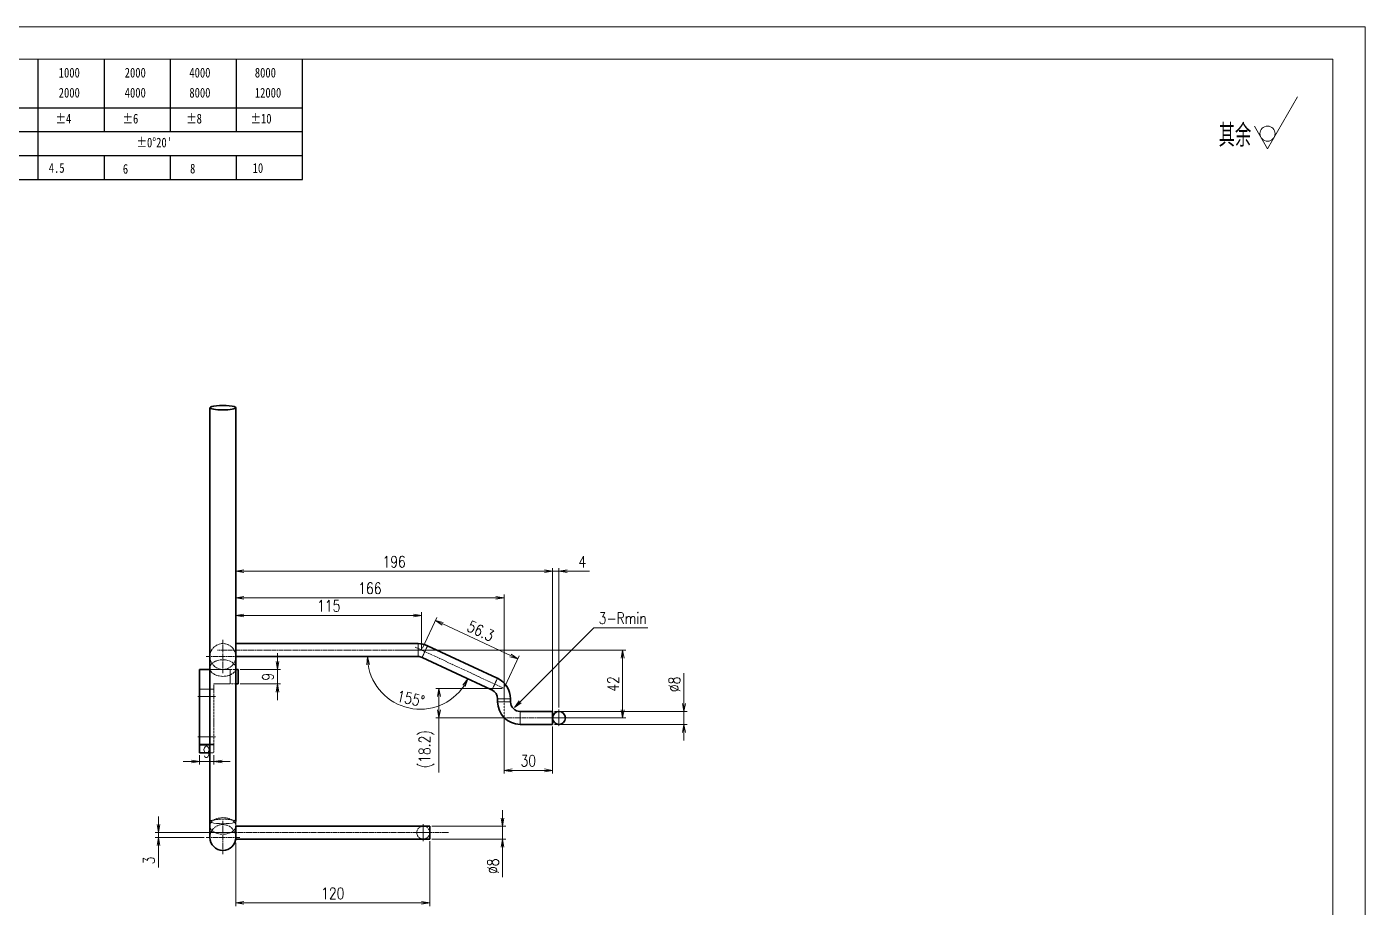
# Model space of a CAD drawing. Header units: millimetres. Extents: x 1333 to 106363, y -60675 to -5704.
# Drawn here: x 6226 to 7054, y -60032 to -59487 of the extents above; entities that cross this region are included whole.
import ezdxf

# ---------------------------------------------------------------- set-up
doc = ezdxf.new("R2010")
doc.units = ezdxf.units.MM
doc.header["$LTSCALE"] = 0.5
for name, pattern in [('AM_ISO02W050x2', [3.75, 3, -0.75]), ('AM_ISO08W050x2', [9, 6, -0.75, 1.5, -0.75]), ('DOT2', [0.125, 0, -0.125])]:
    doc.linetypes.add(name, pattern=pattern)
for name, color, linetype, lineweight in [('中心线', 2, 'AM_ISO08W050x2', 18), ('图框', 7, 'Continuous', 18), ('标注线', 3, 'Continuous', 18), ('粗实线', 7, 'Continuous', 35), ('虚线', 1, 'AM_ISO02W050x2', 18)]:
    doc.layers.add(name, color=color, linetype=linetype, lineweight=lineweight)
doc.layers.add('图框文字', color=7, linetype='Continuous')
doc.layers.add('打印', color=7, linetype='Continuous', lineweight=15, plot=False)
doc.layers.add('打印-禁用', color=7, linetype='Continuous', lineweight=15, plot=False)
doc.styles.add('DIM', font='romans.shx', dxfattribs={"width": 0.8, "bigfont": 'bigfont.shx'})
doc.styles.add('国标', font='simfang.ttf', dxfattribs={"width": 0.8})
doc.styles.add('机械长仿宋', font='gbenor.shx', dxfattribs={"height": 1, "bigfont": 'gbcbig.shx'})
doc.dimstyles.new('DEH 1-2', dxfattribs={"dimscale": 2, "dimtxt": 3.5, "dimasz": 2.5, "dimexe": 1, "dimexo": 0.625, "dimgap": 1.2, "dimtad": 1, "dimtoh": 1, "dimdsep": 46, "dimtxsty": 'DIM', "dimblk": 'OPEN', "dimcen": 0, "dimclrd": 8, "dimclre": 8, "dimclrt": 2, "dimazin": 2, "dimtfac": 0.5, "dimtmove": 0, "dimatfit": 3, "dimldrblk": 'OPEN', "dimfxl": 1, "dimtolj": 2, "dimlwd": 18, "dimlwe": 18, "dimarcsym": 0})
doc.dimstyles.new('DEH 1-2$0', dxfattribs={"dimscale": 2, "dimtxt": 3.5, "dimasz": 2.5, "dimexe": 1, "dimexo": 0.625, "dimgap": 1.2, "dimtad": 1, "dimdsep": 46, "dimtxsty": 'DIM', "dimblk": 'OPEN', "dimcen": 0, "dimclrd": 8, "dimclre": 8, "dimclrt": 2, "dimazin": 2, "dimtfac": 0.5, "dimtmove": 0, "dimatfit": 3, "dimldrblk": 'OPEN', "dimfxl": 1, "dimtolj": 2, "dimlwd": 13, "dimlwe": 13, "dimarcsym": 0})
doc.dimstyles.new('DEH 1-2$4', dxfattribs={"dimscale": 2, "dimtxt": 3.5, "dimasz": 2.5, "dimexe": 1, "dimexo": 0.625, "dimgap": 1.2, "dimtad": 1, "dimtoh": 1, "dimdsep": 46, "dimtxsty": 'DIM', "dimblk": 'OPEN', "dimcen": 0, "dimclrd": 8, "dimclre": 8, "dimclrt": 2, "dimazin": 2, "dimtfac": 0.5, "dimtofl": 0, "dimtmove": 0, "dimatfit": 3, "dimldrblk": 'OPEN', "dimfxl": 1, "dimtolj": 2, "dimlwd": 18, "dimlwe": 18, "dimarcsym": 0})

# ---------------------------------------------------------------- blocks, each defined once
blk = doc.blocks.new('GZDEH零件A3图框V01版')
at = {"layer": '图框', "linetype": 'Continuous'}
for p, q in [((3272.49, -1554.46), (2882.49, -1554.46)), ((3272.49, -1832.96), (3272.49, -1554.46))]:
    blk.add_line(p, q, dxfattribs=at)
at = {"layer": '图框文字', "color": 9}
for p, q in [((3072.2, -1561.98), (3072.2, -1554.46)), ((3082.42, -1561.98), (3082.42, -1554.46)), ((3092.64, -1561.98), (3092.64, -1554.46)), ((3102.86, -1561.98), (3102.86, -1554.46)), ((3113.09, -1573.08), (3113.09, -1554.46)), ((2996.09, -1561.98), (3113.09, -1561.98)), ((3072.2, -1573.08), (3072.2, -1561.98)), ((3082.42, -1565.68), (3082.42, -1561.98)), ((3092.64, -1565.68), (3092.64, -1561.98)), ((3102.86, -1565.68), (3102.86, -1561.98)), ((2996.09, -1565.68), (3113.09, -1565.68)), ((2996.09, -1569.38), (3113.09, -1569.38)), ((3082.42, -1573.08), (3082.42, -1569.48)), ((3092.64, -1573.08), (3092.64, -1569.38)), ((3102.86, -1573.08), (3102.86, -1569.38)), ((2990.09, -1573.08), (3113.09, -1573.08))]:
    blk.add_line(p, q, dxfattribs=at)
at = {"layer": '打印-禁用', "linetype": 'Continuous'}
for p, q in [((3277.49, -1549.46), (2857.49, -1549.46)), ((3277.49, -1846.46), (3277.49, -1549.46))]:
    blk.add_line(p, q, dxfattribs=at)
at = {"layer": '图框文字', "color": 9, "style": '国标', "width": 0.8}
for s, p in [('1000', (3075.36, -1557.31)), ('2000', (3085.57, -1557.31)), ('4000', (3095.57, -1557.31)), ('8000', (3105.7, -1557.31)), ('2000', (3075.36, -1560.41)), ('4000', (3085.57, -1560.41)), ('8000', (3095.57, -1560.41)), ('12000', (3105.7, -1560.41)), ('±4', (3074.85, -1564.42)), ('±6', (3085.22, -1564.42)), ('±8', (3095.06, -1564.42)), ('±10', (3105.02, -1564.42)), ("±0%%D20'", (3087.38, -1568.12)), ('4.5', (3073.82, -1572.05)), ('6', (3085.28, -1572.19)), ('8', (3095.68, -1572.15)), ('10', (3105.36, -1572.06))]:
    blk.add_text(s, height=1.5, dxfattribs=at).set_placement(p)
blk = doc.blocks.new('DEH A3')
at = {"layer": '图框'}
blk.add_blockref('GZDEH零件A3图框V01版', (-2857.49, 1846.46), dxfattribs=at)
blk = doc.blocks.new('FINISHER_NON')
at = {"layer": '标注线'}
for p, q in [((0, 0), (4.62, 8)), ((-2.02, 3.5), (0, 0))]:
    blk.add_line(p, q, dxfattribs=at)
blk.add_circle((0, 2.33), 1.17, dxfattribs=at)
blk = doc.blocks.new('其余不去材料')
at = {"layer": '标注线'}
blk.add_blockref('FINISHER_NON', (0, 0), dxfattribs=at)
at = {"layer": '标注线', "color": 7, "linetype": 'DOT2', "style": '机械长仿宋'}
blk.add_text('其余', height=3.5, dxfattribs=at).set_placement((-7.56, 0.3))
blk = doc.blocks.new('_Open')
at = {"color": 0, "linetype": 'ByBlock', "lineweight": -2}
for p, q in [((-1, 0.17), (0, 0)), ((-1, -0.17), (0, 0)), ((0, 0), (-1, 0))]:
    blk.add_line(p, q, dxfattribs=at)
blk = doc.blocks.new('*D122')
at = {"layer": 'Defpoints', "color": 0, "transparency": 16777216}
for p in [(6470.41, -59851.21), (6355.41, -59868.61), (6470.41, -59873.61)]:
    blk.add_point(p, dxfattribs=at)
at = {"layer": '标注线', "color": 8, "lineweight": 13, "transparency": 16777216}
for p, q in [((6355.41, -59867.36), (6355.41, -59849.21)), ((6360.41, -59851.21), (6465.41, -59851.21)), ((6470.41, -59872.36), (6470.41, -59849.21))]:
    blk.add_line(p, q, dxfattribs=at)
at = {"layer": '标注线', "color": 8, "lineweight": 13, "transparency": 16777216, "xscale": 5, "yscale": 5, "zscale": 5, "rotation": 180}
blk.add_blockref('_Open', (6355.41, -59851.21), dxfattribs=at)
at = {"layer": '标注线', "color": 8, "lineweight": 13, "transparency": 16777216, "xscale": 5, "yscale": 5, "zscale": 5}
blk.add_blockref('_Open', (6470.41, -59851.21), dxfattribs=at)
at = {"layer": '标注线', "color": 2, "transparency": 16777216, "insert": (6412.91, -59845.31), "char_height": 7, "attachment_point": 5, "style": 'DIM'}
blk.add_mtext('\\A2;115', dxfattribs=at)
blk = doc.blocks.new('*D123')
at = {"layer": 'Defpoints', "color": 0, "transparency": 16777216}
for p in [(6478.95, -59854.3), (6470.41, -59872.61), (6521.41, -59896.4)]:
    blk.add_point(p, dxfattribs=at)
at = {"layer": '标注线', "color": 8, "lineweight": 13, "transparency": 16777216}
for p, q in [((6470.94, -59871.48), (6479.8, -59852.48)), ((6525.42, -59875.96), (6483.48, -59856.41)), ((6521.94, -59895.26), (6530.8, -59876.27))]:
    blk.add_line(p, q, dxfattribs=at)
at = {"layer": '标注线', "color": 8, "lineweight": 13, "transparency": 16777216, "xscale": 5, "yscale": 5, "zscale": 5}
for p, rotation in [((6478.95, -59854.3), 155.00000458191), ((6529.95, -59878.08), 335.0000045819099)]:
    blk.add_blockref('_Open', p, dxfattribs=dict(at, rotation=rotation))
at = {"layer": '标注线', "color": 2, "transparency": 16777216, "insert": (6506.95, -59860.84), "char_height": 7, "attachment_point": 5, "rotation": 335, "style": 'DIM'}
blk.add_mtext('\\A2;56.3', dxfattribs=at)
blk = doc.blocks.new('*D124')
at = {"layer": 'Defpoints', "color": 0, "transparency": 16777216}
for p in [(6521.41, -59896.4), (6481.15, -59914.61), (6521.41, -59914.61)]:
    blk.add_point(p, dxfattribs=at)
at = {"layer": '标注线', "color": 8, "lineweight": 13, "transparency": 16777216}
for p, q in [((6520.16, -59896.4), (6479.15, -59896.4)), ((6481.15, -59901.4), (6481.15, -59909.61)), ((6520.16, -59914.61), (6479.15, -59914.61)), ((6481.15, -59914.61), (6481.15, -59948.41))]:
    blk.add_line(p, q, dxfattribs=at)
at = {"layer": '标注线', "color": 8, "lineweight": 13, "transparency": 16777216, "xscale": 5, "yscale": 5, "zscale": 5}
for p, rotation in [((6481.15, -59896.4), 90), ((6481.15, -59914.61), 270)]:
    blk.add_blockref('_Open', p, dxfattribs=dict(at, rotation=rotation))
at = {"layer": '标注线', "color": 2, "transparency": 16777216, "insert": (6473.42, -59934.01), "char_height": 7, "attachment_point": 5, "rotation": 90, "style": 'DIM'}
blk.add_mtext('\\A2;(18.2)', dxfattribs=at)
blk = doc.blocks.new('*D125')
at = {"layer": 'Defpoints', "color": 0, "transparency": 16777216}
for p in [(6521.41, -59914.61), (6551.41, -59918.61), (6551.41, -59947.07)]:
    blk.add_point(p, dxfattribs=at)
at = {"layer": '标注线', "color": 8, "lineweight": 13, "transparency": 16777216}
for p, q in [((6521.41, -59915.86), (6521.41, -59949.07)), ((6551.41, -59919.86), (6551.41, -59949.07)), ((6526.41, -59947.07), (6546.41, -59947.07))]:
    blk.add_line(p, q, dxfattribs=at)
at = {"layer": '标注线', "color": 8, "lineweight": 13, "transparency": 16777216, "xscale": 5, "yscale": 5, "zscale": 5, "rotation": 180}
blk.add_blockref('_Open', (6521.41, -59947.07), dxfattribs=at)
at = {"layer": '标注线', "color": 8, "lineweight": 13, "transparency": 16777216, "xscale": 5, "yscale": 5, "zscale": 5}
blk.add_blockref('_Open', (6551.41, -59947.07), dxfattribs=at)
at = {"layer": '标注线', "color": 2, "transparency": 16777216, "insert": (6536.41, -59941.17), "char_height": 7, "attachment_point": 5, "style": 'DIM'}
blk.add_mtext('\\A2;30', dxfattribs=at)
blk = doc.blocks.new('*D126')
at = {"layer": 'Defpoints', "color": 0, "transparency": 16777216}
for p in [(6355.41, -59823.86), (6355.41, -59871.11), (6551.41, -59910.61)]:
    blk.add_point(p, dxfattribs=at)
at = {"layer": '标注线', "color": 8, "lineweight": 13, "transparency": 16777216}
for p, q in [((6355.41, -59869.86), (6355.41, -59821.86)), ((6546.41, -59823.86), (6360.41, -59823.86)), ((6551.41, -59909.36), (6551.41, -59821.86))]:
    blk.add_line(p, q, dxfattribs=at)
at = {"layer": '标注线', "color": 8, "lineweight": 13, "transparency": 16777216, "xscale": 5, "yscale": 5, "zscale": 5, "rotation": 180}
blk.add_blockref('_Open', (6355.41, -59823.86), dxfattribs=at)
at = {"layer": '标注线', "color": 8, "lineweight": 13, "transparency": 16777216, "xscale": 5, "yscale": 5, "zscale": 5}
blk.add_blockref('_Open', (6551.41, -59823.86), dxfattribs=at)
at = {"layer": '标注线', "color": 2, "transparency": 16777216, "insert": (6453.41, -59817.96), "char_height": 7, "attachment_point": 5, "style": 'DIM'}
blk.add_mtext('\\A2;196', dxfattribs=at)
blk = doc.blocks.new('*D127')
at = {"layer": 'Defpoints', "color": 0, "transparency": 16777216}
for p in [(6355.41, -59840.3), (6355.41, -59858.29), (6521.41, -59906)]:
    blk.add_point(p, dxfattribs=at)
at = {"layer": '标注线', "color": 8, "lineweight": 13, "transparency": 16777216}
for p, q in [((6355.41, -59857.04), (6355.41, -59838.3)), ((6516.41, -59840.3), (6360.41, -59840.3)), ((6521.41, -59904.75), (6521.41, -59838.3))]:
    blk.add_line(p, q, dxfattribs=at)
at = {"layer": '标注线', "color": 8, "lineweight": 13, "transparency": 16777216, "xscale": 5, "yscale": 5, "zscale": 5, "rotation": 180}
blk.add_blockref('_Open', (6355.41, -59840.3), dxfattribs=at)
at = {"layer": '标注线', "color": 8, "lineweight": 13, "transparency": 16777216, "xscale": 5, "yscale": 5, "zscale": 5}
blk.add_blockref('_Open', (6521.41, -59840.3), dxfattribs=at)
at = {"layer": '标注线', "color": 2, "transparency": 16777216, "insert": (6438.41, -59834.4), "char_height": 7, "attachment_point": 5, "style": 'DIM'}
blk.add_mtext('\\A2;166', dxfattribs=at)
blk = doc.blocks.new('*D128')
at = {"layer": 'Defpoints', "color": 0, "transparency": 16777216}
for p in [(6555.41, -59823.86), (6555.41, -59909.41), (6551.41, -59914.59)]:
    blk.add_point(p, dxfattribs=at)
at = {"layer": '标注线', "color": 8, "lineweight": 13, "transparency": 16777216}
for p, q in [((6546.41, -59823.86), (6541.41, -59823.86)), ((6551.41, -59913.34), (6551.41, -59821.86)), ((6551.41, -59823.86), (6555.41, -59823.86)), ((6555.41, -59908.16), (6555.41, -59821.86)), ((6560.41, -59823.86), (6574.21, -59823.86))]:
    blk.add_line(p, q, dxfattribs=at)
at = {"layer": '标注线', "color": 8, "lineweight": 13, "transparency": 16777216, "xscale": 5, "yscale": 5, "zscale": 5}
blk.add_blockref('_Open', (6551.41, -59823.86), dxfattribs=at)
at = {"layer": '标注线', "color": 8, "lineweight": 13, "transparency": 16777216, "xscale": 5, "yscale": 5, "zscale": 5, "rotation": 180}
blk.add_blockref('_Open', (6555.41, -59823.86), dxfattribs=at)
at = {"layer": '标注线', "color": 2, "transparency": 16777216, "insert": (6569.81, -59817.96), "char_height": 7, "attachment_point": 5, "style": 'DIM'}
blk.add_mtext('\\A2;4', dxfattribs=at)
blk = doc.blocks.new('*D129')
at = {"layer": 'Defpoints', "color": 0, "transparency": 16777216}
for p in [(6455.37, -59872.61), (6594.81, -59872.61), (6540.43, -59914.61)]:
    blk.add_point(p, dxfattribs=at)
at = {"layer": '标注线', "color": 8, "lineweight": 13, "transparency": 16777216}
for p, q in [((6456.62, -59872.61), (6596.81, -59872.61)), ((6594.81, -59909.61), (6594.81, -59877.61)), ((6541.68, -59914.61), (6596.81, -59914.61))]:
    blk.add_line(p, q, dxfattribs=at)
at = {"layer": '标注线', "color": 8, "lineweight": 13, "transparency": 16777216, "xscale": 5, "yscale": 5, "zscale": 5}
for p, rotation in [((6594.81, -59872.61), 90), ((6594.81, -59914.61), 270)]:
    blk.add_blockref('_Open', p, dxfattribs=dict(at, rotation=rotation))
at = {"layer": '标注线', "color": 2, "transparency": 16777216, "insert": (6588.91, -59893.61), "char_height": 7, "attachment_point": 5, "rotation": 90, "style": 'DIM'}
blk.add_mtext('\\A2;42', dxfattribs=at)
blk = doc.blocks.new('*D130')
at = {"layer": 'Defpoints', "color": 0, "transparency": 16777216}
for p in [(6475.41, -59981.61), (6475.41, -59989.61), (6520.52, -59989.61)]:
    blk.add_point(p, dxfattribs=at)
at = {"layer": '标注线', "color": 8, "lineweight": 13, "transparency": 16777216}
for p, q in [((6520.52, -59976.61), (6520.52, -59971.61)), ((6476.66, -59981.61), (6522.52, -59981.61)), ((6520.52, -59981.61), (6520.52, -59989.61)), ((6476.66, -59989.61), (6522.52, -59989.61)), ((6520.52, -59994.61), (6520.52, -60013.21))]:
    blk.add_line(p, q, dxfattribs=at)
at = {"layer": '标注线', "color": 8, "lineweight": 13, "transparency": 16777216, "xscale": 5, "yscale": 5, "zscale": 5}
for p, rotation in [((6520.52, -59981.61), 270), ((6520.52, -59989.61), 90)]:
    blk.add_blockref('_Open', p, dxfattribs=dict(at, rotation=rotation))
at = {"layer": '标注线', "color": 2, "transparency": 16777216, "insert": (6514.62, -60006.41), "char_height": 7, "attachment_point": 5, "rotation": 90, "style": 'DIM'}
blk.add_mtext('\\A2;%%c8', dxfattribs=at)
blk = doc.blocks.new('*D131')
at = {"layer": 'Defpoints', "color": 0, "transparency": 16777216}
for p in [(6307.58, -59988.61), (6337.01, -59988.61), (6357.15, -59985.61)]:
    blk.add_point(p, dxfattribs=at)
at = {"layer": '标注线', "color": 8, "lineweight": 13, "transparency": 16777216}
for p, q in [((6307.58, -59980.61), (6307.58, -59975.61)), ((6355.9, -59985.61), (6305.58, -59985.61)), ((6335.76, -59988.61), (6305.58, -59988.61)), ((6307.58, -59985.61), (6307.58, -59988.61)), ((6307.58, -59993.61), (6307.58, -60007.15))]:
    blk.add_line(p, q, dxfattribs=at)
at = {"layer": '标注线', "color": 8, "lineweight": 13, "transparency": 16777216, "xscale": 5, "yscale": 5, "zscale": 5}
for p, rotation in [((6307.58, -59985.61), 270), ((6307.58, -59988.61), 90)]:
    blk.add_blockref('_Open', p, dxfattribs=dict(at, rotation=rotation))
at = {"layer": '标注线', "color": 2, "transparency": 16777216, "insert": (6301.68, -60002.88), "char_height": 7, "attachment_point": 5, "rotation": 90, "style": 'DIM'}
blk.add_mtext('\\A2;3', dxfattribs=at)
blk = doc.blocks.new('*D132')
at = {"layer": 'Defpoints', "color": 0, "transparency": 16777216}
for p in [(6355.41, -59990.61), (6475.41, -59989.61), (6355.41, -60029.1)]:
    blk.add_point(p, dxfattribs=at)
at = {"layer": '标注线', "color": 8, "lineweight": 13, "transparency": 16777216}
for p, q in [((6355.41, -59991.86), (6355.41, -60031.1)), ((6475.41, -59990.86), (6475.41, -60031.1)), ((6470.41, -60029.1), (6360.41, -60029.1))]:
    blk.add_line(p, q, dxfattribs=at)
at = {"layer": '标注线', "color": 8, "lineweight": 13, "transparency": 16777216, "xscale": 5, "yscale": 5, "zscale": 5, "rotation": 180}
blk.add_blockref('_Open', (6355.41, -60029.1), dxfattribs=at)
at = {"layer": '标注线', "color": 8, "lineweight": 13, "transparency": 16777216, "xscale": 5, "yscale": 5, "zscale": 5}
blk.add_blockref('_Open', (6475.41, -60029.1), dxfattribs=at)
at = {"layer": '标注线', "color": 2, "transparency": 16777216, "insert": (6415.41, -60023.2), "char_height": 7, "attachment_point": 5, "style": 'DIM'}
blk.add_mtext('\\A2;120', dxfattribs=at)
blk = doc.blocks.new('*D133')
at = {"layer": 'Defpoints', "color": 0, "transparency": 16777216}
for p in [(6551.41, -59910.61), (6632.76, -59910.61), (6551.41, -59918.61)]:
    blk.add_point(p, dxfattribs=at)
at = {"layer": '标注线', "color": 8, "lineweight": 13, "transparency": 16777216}
for p, q in [((6632.76, -59905.61), (6632.76, -59887.01)), ((6552.66, -59910.61), (6634.76, -59910.61)), ((6632.76, -59918.61), (6632.76, -59910.61)), ((6552.66, -59918.61), (6634.76, -59918.61)), ((6632.76, -59923.61), (6632.76, -59928.61))]:
    blk.add_line(p, q, dxfattribs=at)
at = {"layer": '标注线', "color": 8, "lineweight": 13, "transparency": 16777216, "xscale": 5, "yscale": 5, "zscale": 5}
for p, rotation in [((6632.76, -59910.61), 270), ((6632.76, -59918.61), 90)]:
    blk.add_blockref('_Open', p, dxfattribs=dict(at, rotation=rotation))
at = {"layer": '标注线', "color": 2, "transparency": 16777216, "insert": (6626.86, -59893.81), "char_height": 7, "attachment_point": 5, "rotation": 90, "style": 'DIM'}
blk.add_mtext('\\A2;%%c8', dxfattribs=at)
blk = doc.blocks.new('*D134')
at = {"layer": 'Defpoints', "color": 0, "transparency": 16777216}
for p in [(6527.89, -59908.16), (6531.41, -59904.61)]:
    blk.add_point(p, dxfattribs=at)
at = {"layer": '标注线', "color": 8, "lineweight": 18, "transparency": 16777216}
for p, q in [((6576.88, -59858.84), (6531.41, -59904.61)), ((6610.48, -59858.84), (6576.88, -59858.84))]:
    blk.add_line(p, q, dxfattribs=at)
at = {"layer": '标注线', "color": 8, "lineweight": 18, "transparency": 16777216, "xscale": 5, "yscale": 5, "zscale": 5, "rotation": 225.1957623515431}
blk.add_blockref('_Open', (6527.89, -59908.16), dxfattribs=at)
at = {"layer": '标注线', "color": 2, "transparency": 16777216, "insert": (6594.88, -59852.94), "char_height": 7, "attachment_point": 5, "style": 'DIM'}
blk.add_mtext('\\A2;{\\Fromans,bigfont|c134;3-Rmin}', dxfattribs=at)
blk = doc.blocks.new('*D151')
at = {"layer": 'Defpoints', "color": 0, "transparency": 16777216}
for p in [(6355.41, -59876.61), (6468.19, -59876.61), (6470.73, -59877.18), (6449.28, -59902.22), (6513.33, -59897.04)]:
    blk.add_point(p, dxfattribs=at)
at = {"layer": '标注线', "color": 8, "lineweight": 18, "transparency": 16777216}
blk.add_arc((6469.52, -59876.61), 32.64, 188.78458, 326.21542, dxfattribs=at)
at = {"layer": '标注线', "color": 8, "lineweight": 18, "transparency": 16777216, "xscale": 5, "yscale": 5, "zscale": 5}
for p, rotation in [((6436.88, -59876.61), 94.39228895812703), ((6499.11, -59890.41), 60.60771104147442)]:
    blk.add_blockref('_Open', p, dxfattribs=dict(at, rotation=rotation))
at = {"layer": '标注线', "color": 2, "transparency": 16777216, "insert": (6463.74, -59902.72), "char_height": 7, "attachment_point": 5, "rotation": 347.5, "style": 'DIM'}
blk.add_mtext('\\A2;155°', dxfattribs=at)
blk = doc.blocks.new('*D149')
at = {"layer": 'Defpoints', "color": 0, "transparency": 16777216}
for p in [(6332.91, -59936.32), (6341.91, -59936.32), (6341.91, -59941.53)]:
    blk.add_point(p, dxfattribs=at)
at = {"layer": '标注线', "color": 8, "lineweight": 13, "transparency": 16777216}
for p, q in [((6327.91, -59941.53), (6322.91, -59941.53)), ((6332.91, -59937.57), (6332.91, -59943.53)), ((6332.91, -59941.53), (6341.91, -59941.53)), ((6341.91, -59937.57), (6341.91, -59943.53)), ((6346.91, -59941.53), (6351.91, -59941.53))]:
    blk.add_line(p, q, dxfattribs=at)
at = {"layer": '标注线', "color": 8, "lineweight": 13, "transparency": 16777216, "xscale": 5, "yscale": 5, "zscale": 5}
blk.add_blockref('_Open', (6332.91, -59941.53), dxfattribs=at)
at = {"layer": '标注线', "color": 8, "lineweight": 13, "transparency": 16777216, "xscale": 5, "yscale": 5, "zscale": 5, "rotation": 180}
blk.add_blockref('_Open', (6341.91, -59941.53), dxfattribs=at)
at = {"layer": '标注线', "color": 2, "transparency": 16777216, "insert": (6337.41, -59935.63), "char_height": 7, "attachment_point": 5, "style": 'DIM'}
blk.add_mtext('\\A2;9', dxfattribs=at)
blk = doc.blocks.new('*D150')
at = {"layer": 'Defpoints', "color": 0, "transparency": 16777216}
for p in [(6356.91, -59884.61), (6356.91, -59893.61), (6381.18, -59893.61)]:
    blk.add_point(p, dxfattribs=at)
at = {"layer": '标注线', "color": 8, "lineweight": 13, "transparency": 16777216}
for p, q in [((6381.18, -59879.61), (6381.18, -59874.61)), ((6358.16, -59884.61), (6383.18, -59884.61)), ((6381.18, -59884.61), (6381.18, -59893.61)), ((6358.16, -59893.61), (6383.18, -59893.61)), ((6381.18, -59898.61), (6381.18, -59903.61))]:
    blk.add_line(p, q, dxfattribs=at)
at = {"layer": '标注线', "color": 8, "lineweight": 13, "transparency": 16777216, "xscale": 5, "yscale": 5, "zscale": 5}
for p, rotation in [((6381.18, -59884.61), 270), ((6381.18, -59893.61), 90)]:
    blk.add_blockref('_Open', p, dxfattribs=dict(at, rotation=rotation))
at = {"layer": '标注线', "color": 2, "transparency": 16777216, "insert": (6375.28, -59889.11), "char_height": 7, "attachment_point": 5, "rotation": 90, "style": 'DIM'}
blk.add_mtext('\\A2;9', dxfattribs=at)

msp = doc.modelspace()

# ---------------------------------------------------------------- linework, layer by layer
at = {"color": 7, "lineweight": 13, "ltscale": 0.1}
for p, q in [((6468.194, -59868.614), (6468.194, -59872.614)), ((6468.194, -59872.614), (6468.194, -59876.614)), ((6472.42, -59873.551), (6470.729, -59877.176)), ((6474.11, -59869.925), (6472.42, -59873.551)), ((6515.637, -59893.703), (6513.946, -59897.328)), ((6517.327, -59890.078), (6515.637, -59893.703)), ((6521.411, -59902.766), (6517.411, -59902.766)), ((6521.411, -59904.614), (6517.411, -59904.614)), ((6525.411, -59902.766), (6521.411, -59902.766)), ((6525.411, -59904.614), (6521.411, -59904.614)), ((6531.411, -59910.614), (6531.411, -59914.614)), ((6531.411, -59914.614), (6531.411, -59918.614))]:
    msp.add_line(p, q, dxfattribs=at)
at = {"color": 7, "lineweight": 13}
for centre, major_axis, ratio, start_param in [((6347.411, -59883.758), (8, 0), 0.6427876, 3.1371162), ((6347.411, -59978.698), (-8, 0), 0.1736482, 0)]:
    msp.add_ellipse(centre, major_axis=major_axis, ratio=ratio, start_param=start_param, end_param=3.1415927, dxfattribs=at)
at = {"layer": '中心线'}
for p, q in [((6347.411, -59866.214), (6347.411, -59887.014)), ((6357.811, -59876.614), (6337.011, -59876.614)), ((6479.472, -59872.614), (6344.132, -59872.614)), ((6521.625, -59896.495), (6466.432, -59870.758)), ((6553.411, -59914.614), (6518.809, -59914.614)), ((6347.411, -59978.214), (6347.411, -59999.014)), ((6357.811, -59988.614), (6337.011, -59988.614)), ((6343.41, -59985.614), (6487.41, -59985.614))]:
    msp.add_line(p, q, dxfattribs=at)
at = {"layer": '中心线', "ltscale": 0.270015}
for p, q in [((6342.811, -59901.323), (6332.01, -59901.323)), ((6342.811, -59926.323), (6332.01, -59926.323))]:
    msp.add_line(p, q, dxfattribs=at)
at = {"layer": '中心线', "ltscale": 0.055426}
msp.add_line((6521.411, -59915.864), (6521.411, -59895.809), dxfattribs=at)
at = {"layer": '中心线', "ltscale": 0.260001}
for p, q in [((6555.411, -59909.414), (6555.411, -59919.814)), ((6471.41, -59980.414), (6471.41, -59990.814))]:
    msp.add_line(p, q, dxfattribs=at)
at = {"layer": '中心线', "ltscale": 0.26}
for p, q in [((6560.611, -59914.614), (6550.211, -59914.614)), ((6476.61, -59985.614), (6466.21, -59985.614))]:
    msp.add_line(p, q, dxfattribs=at)
at = {"layer": '打印'}
msp.add_lwpolyline([(5374.354, -59486.881), (7054.354, -59486.881), (7054.354, -60674.881), (5374.354, -60674.881)], close=True, dxfattribs=at)
at = {"layer": '粗实线'}
for p, q in [((6339.411, -59978.698), (6339.411, -59722.648)), ((6355.411, -59978.698), (6355.411, -59722.648)), ((6468.194, -59868.614), (6355.41, -59868.614)), ((6468.194, -59876.614), (6355.41, -59876.614)), ((6513.326, -59897.039), (6470.729, -59877.176)), ((6516.707, -59889.789), (6474.11, -59869.925)), ((6332.911, -59931.323), (6332.911, -59884.613)), ((6339.411, -59883.758), (6339.411, -59981.47)), ((6551.411, -59910.614), (6531.411, -59910.614)), ((6551.411, -59918.614), (6531.411, -59918.614)), ((6355.41, -59981.614), (6475.41, -59981.614)), ((6355.41, -59989.614), (6475.41, -59989.614)), ((6355.41, -59989.614), (6475.41, -59989.614))]:
    msp.add_line(p, q, dxfattribs=at)
at = {"layer": '粗实线', "ltscale": 0.178606}
for p, q in [((6339.411, -59876.614), (6339.411, -59883.758)), ((6339.411, -59981.47), (6339.411, -59988.614))]:
    msp.add_line(p, q, dxfattribs=at)
at = {"layer": '粗实线', "ltscale": 0.162502}
for p, q in [((6339.411, -59884.613), (6332.911, -59884.613)), ((6339.411, -59931.323), (6332.911, -59931.323)), ((6339.411, -59936.323), (6332.911, -59936.323)), ((6339.411, -59936.323), (6332.911, -59936.323))]:
    msp.add_line(p, q, dxfattribs=at)
at = {"layer": '粗实线', "ltscale": 0.037495}
msp.add_line((6355.411, -59884.613), (6356.911, -59884.613), dxfattribs=at)
at = {"layer": '粗实线', "ltscale": 0.225}
msp.add_line((6356.911, -59893.613), (6356.911, -59884.613), dxfattribs=at)
at = {"layer": '粗实线', "ltscale": 0.037498}
msp.add_line((6356.911, -59893.613), (6355.411, -59893.613), dxfattribs=at)
at = {"layer": '粗实线', "ltscale": 0.017121}
for p, q in [((6517.327, -59890.078), (6516.707, -59889.789)), ((6513.946, -59897.328), (6513.326, -59897.039))]:
    msp.add_line(p, q, dxfattribs=at)
at = {"layer": '粗实线', "ltscale": 0.046188}
for p, q in [((6517.411, -59904.614), (6517.411, -59902.766)), ((6525.411, -59904.614), (6525.411, -59902.766))]:
    msp.add_line(p, q, dxfattribs=at)
at = {"layer": '粗实线', "ltscale": 0.125}
for p, q in [((6551.411, -59910.614), (6551.411, -59914.614)), ((6551.411, -59914.614), (6551.411, -59918.614)), ((6332.911, -59931.323), (6332.911, -59936.323)), ((6332.911, -59931.323), (6332.911, -59936.323))]:
    msp.add_line(p, q, dxfattribs=at)
at = {"layer": '粗实线', "ltscale": 0.1}
for p, q in [((6551.411, -59910.614), (6551.411, -59914.614)), ((6551.411, -59914.614), (6551.411, -59918.614)), ((6355.41, -59985.614), (6355.41, -59981.614)), ((6475.41, -59985.614), (6475.41, -59981.614)), ((6355.41, -59989.614), (6355.41, -59985.614)), ((6475.41, -59989.614), (6475.41, -59985.614))]:
    msp.add_line(p, q, dxfattribs=at)
at = {"layer": '粗实线', "ltscale": 0.247906}
msp.add_line((6339.411, -59988.614), (6339.411, -59978.698), dxfattribs=at)
at = {"layer": '粗实线'}
msp.add_circle((6555.411, -59914.614), 4, dxfattribs=at)
for centre, radius, start, end in [((6468.194, -59882.614), 14, 65, 90), ((6347.411, -59876.614), 8, 179.677942, 180), ((6468.194, -59882.614), 6, 65, 90), ((6511.411, -59902.766), 14, 0, 65), ((6511.411, -59902.766), 6, 0, 65), ((6531.411, -59904.614), 14, 180, 270), ((6531.411, -59904.614), 6, 180, 270), ((6347.411, -59988.614), 8, 180, 359.616497)]:
    msp.add_arc(centre, radius, start, end, dxfattribs=at)
for start_param, end_param in [(0, 3.1415927), (3.1415927, 6.2831853)]:
    msp.add_ellipse((6347.411, -59722.648), major_axis=(8, 0), ratio=0.1736482, start_param=start_param, end_param=end_param, dxfattribs=at)
at = {"layer": '虚线', "ltscale": 0.1}
for p, q in [((6355.41, -59872.614), (6355.41, -59868.614)), ((6468.194, -59868.614), (6468.194, -59872.614)), ((6355.41, -59876.614), (6355.41, -59872.614)), ((6468.194, -59872.614), (6468.194, -59876.614)), ((6472.42, -59873.551), (6470.729, -59877.176)), ((6474.11, -59869.925), (6472.42, -59873.551)), ((6515.637, -59893.703), (6513.946, -59897.328)), ((6517.327, -59890.078), (6515.637, -59893.703)), ((6521.411, -59902.766), (6517.411, -59902.766)), ((6521.411, -59904.614), (6517.411, -59904.614)), ((6525.411, -59902.766), (6521.411, -59902.766)), ((6525.411, -59904.614), (6521.411, -59904.614)), ((6531.411, -59910.614), (6531.411, -59914.614)), ((6531.411, -59914.614), (6531.411, -59918.614))]:
    msp.add_line(p, q, dxfattribs=at)
at = {"layer": '虚线', "ltscale": 0.178606}
for p, q in [((6355.411, -59876.614), (6355.411, -59883.758)), ((6355.411, -59981.47), (6355.411, -59988.614))]:
    msp.add_line(p, q, dxfattribs=at)
at = {"layer": '虚线', "ltscale": 0.312498}
msp.add_line((6351.911, -59884.613), (6339.411, -59884.613), dxfattribs=at)
at = {"layer": '虚线', "ltscale": 0.225}
for p, q in [((6351.911, -59893.613), (6351.911, -59884.613)), ((6351.911, -59893.613), (6351.911, -59884.613)), ((6341.911, -59896.823), (6332.911, -59896.823)), ((6341.911, -59896.823), (6332.911, -59896.823)), ((6341.911, -59901.323), (6332.911, -59901.323)), ((6341.911, -59901.323), (6332.911, -59901.323)), ((6341.911, -59901.323), (6332.911, -59901.323)), ((6341.911, -59901.323), (6332.911, -59901.323)), ((6341.911, -59926.323), (6332.911, -59926.323)), ((6341.911, -59926.323), (6332.911, -59926.323)), ((6341.911, -59926.323), (6332.911, -59926.323)), ((6341.911, -59926.323), (6332.911, -59926.323)), ((6341.911, -59930.823), (6332.911, -59930.823)), ((6341.911, -59930.823), (6332.911, -59930.823)), ((6341.911, -59931.323), (6332.911, -59931.323))]:
    msp.add_line(p, q, dxfattribs=at)
at = {"layer": '虚线', "ltscale": 0.087505}
msp.add_line((6351.911, -59884.613), (6355.411, -59884.613), dxfattribs=at)
at = {"layer": '虚线'}
for p, q in [((6355.411, -59883.758), (6355.411, -59981.47)), ((6341.911, -59931.323), (6341.911, -59893.613)), ((6355.41, -59981.614), (6475.41, -59981.614))]:
    msp.add_line(p, q, dxfattribs=at)
at = {"layer": '虚线', "ltscale": 0.25}
msp.add_line((6351.911, -59893.613), (6341.911, -59893.613), dxfattribs=at)
at = {"layer": '虚线', "ltscale": 0.087502}
msp.add_line((6355.411, -59893.613), (6351.911, -59893.613), dxfattribs=at)
at = {"layer": '虚线', "ltscale": 0.062498}
for p, q in [((6341.911, -59931.323), (6339.411, -59931.323)), ((6341.911, -59936.323), (6339.411, -59936.323))]:
    msp.add_line(p, q, dxfattribs=at)
at = {"layer": '虚线', "ltscale": 0.125}
msp.add_line((6341.911, -59931.323), (6341.911, -59936.323), dxfattribs=at)
at = {"layer": '虚线', "ltscale": 0.247906}
msp.add_line((6355.411, -59988.614), (6355.411, -59978.698), dxfattribs=at)
at = {"layer": '虚线'}
msp.add_circle((6471.41, -59985.614), 4, dxfattribs=at)
for centre, start, end in [((6347.411, -59876.614), 180, 179.677942), ((6347.411, -59988.614), 359.616497, 180)]:
    msp.add_arc(centre, 8, start, end, dxfattribs=at)
for centre, major_axis, ratio, end_param in [((6347.411, -59883.758), (8, 0), 0.6427876, 9.4203015), ((6347.411, -59981.47), (8, 0), 0.6427876, 9.424778), ((6347.411, -59978.698), (-8, 0), 0.1736482, 6.2831853)]:
    msp.add_ellipse(centre, major_axis=major_axis, ratio=ratio, start_param=3.1415927, end_param=end_param, dxfattribs=at)

# ---------------------------------------------------------------- block references
at = {"layer": '图框', "xscale": 4, "yscale": 4, "zscale": 4}
msp.add_blockref('DEH A3', (5374.354, -60674.881), dxfattribs=at)
at = {"layer": '标注线', "xscale": 4, "yscale": 4, "zscale": 4}
msp.add_blockref('其余不去材料', (6993.902, -59562.345), dxfattribs=at)

# ---------------------------------------------------------------- dimensions: what is measured, and where the dimension line sits
at = {"layer": '标注线'}
for base, p1, p2, angle, picture, middle in [((6355.41, -59823.855), (6551.411, -59910.614), (6355.41, -59871.114), 180, '*D126', (6453.411, -59817.955)), ((6555.411, -59823.855), (6551.411, -59914.593), (6555.411, -59909.414), 180, '*D128', (6569.811, -59817.955)), ((6355.411, -59840.299), (6521.411, -59906.005), (6355.411, -59858.287), 180, '*D127', (6438.411, -59834.399)), ((6381.179, -59893.613), (6356.911, -59884.613), (6356.911, -59893.613), 90, '*D150', (6375.279, -59889.113)), ((6594.812, -59872.614), (6540.428, -59914.614), (6455.375, -59872.614), 90, '*D129', (6588.912, -59893.614)), ((6551.411, -59947.067), (6521.411, -59914.614), (6551.411, -59918.614), 180, '*D125', (6536.411, -59941.167)), ((6307.579, -59988.614), (6357.15, -59985.614), (6337.011, -59988.614), 90, '*D131', (6301.679, -60002.88)), ((6355.41, -60029.099), (6475.41, -59989.614), (6355.41, -59990.614), 180, '*D132', (6415.41, -60023.199))]:
    dim = msp.add_linear_dim(base=base, p1=p1, p2=p2, angle=angle, dimstyle='DEH 1-2$0', dxfattribs=at)
    dim.commit()
    dim.dimension.update_dxf_attribs({"geometry": picture, "text_midpoint": middle})
for base, p1, p2, angle, override, picture, middle in [((6470.41, -59851.21), (6355.411, -59868.614), (6470.41, -59873.614), 180, {"dimdec": 1}, '*D122', (6412.911, -59845.31)), ((6632.761, -59910.614), (6551.411, -59918.614), (6551.411, -59910.614), 90, {"dimpost": '%%c<>'}, '*D133', (6626.861, -59893.814)), ((6481.152, -59914.614), (6521.411, -59896.396), (6521.411, -59914.614), 90, {"dimdec": 1, "dimpost": '(<>)'}, '*D124', (6473.419, -59934.014)), ((6520.518, -59989.614), (6475.41, -59981.614), (6475.41, -59989.614), 90, {"dimpost": '%%c<>'}, '*D130', (6514.618, -60006.414))]:
    dim = msp.add_linear_dim(base=base, p1=p1, p2=p2, angle=angle, dimstyle='DEH 1-2$0', override=override, dxfattribs=at)
    dim.commit()
    dim.dimension.update_dxf_attribs({"geometry": picture, "text_midpoint": middle})
dim = msp.add_aligned_dim(p1=(6521.411, -59896.396), p2=(6470.41, -59872.614), distance=-20.211, dimstyle='DEH 1-2$0', override={"dimdec": 1}, dxfattribs=at)
dim.commit()
dim.dimension.update_dxf_attribs({"geometry": '*D123', "text_midpoint": (6506.946, -59860.84)})
dim = msp.add_radius_dim(center=(6531.411, -59904.614), mpoint=(6527.887, -59908.161), text='{\\Fromans,bigfont|c134;3-Rmin}', dimstyle='DEH 1-2$4', override={"dimtmove": 1}, dxfattribs=at)
dim.commit()
dim.dimension.update_dxf_attribs({"geometry": '*D134', "text_midpoint": (6576.876, -59858.836), "dimtype": 164})
dim = msp.add_angular_dim_2l(base=(6449.277, -59902.22), line1=((6513.326, -59897.039), (6470.729, -59877.176)), line2=((6468.194, -59876.614), (6355.41, -59876.614)), dimstyle='DEH 1-2', dxfattribs=at)
dim.commit()
dim.dimension.update_dxf_attribs({"geometry": '*D151', "text_midpoint": (6463.735, -59902.723)})
dim = msp.add_linear_dim(base=(6341.911, -59941.525), p1=(6332.911, -59936.323), p2=(6341.911, -59936.323), dimstyle='DEH 1-2$0', dxfattribs=at)
dim.commit()
dim.dimension.update_dxf_attribs({"geometry": '*D149', "text_midpoint": (6337.411, -59935.625)})

doc.saveas('drawing.dxf')
